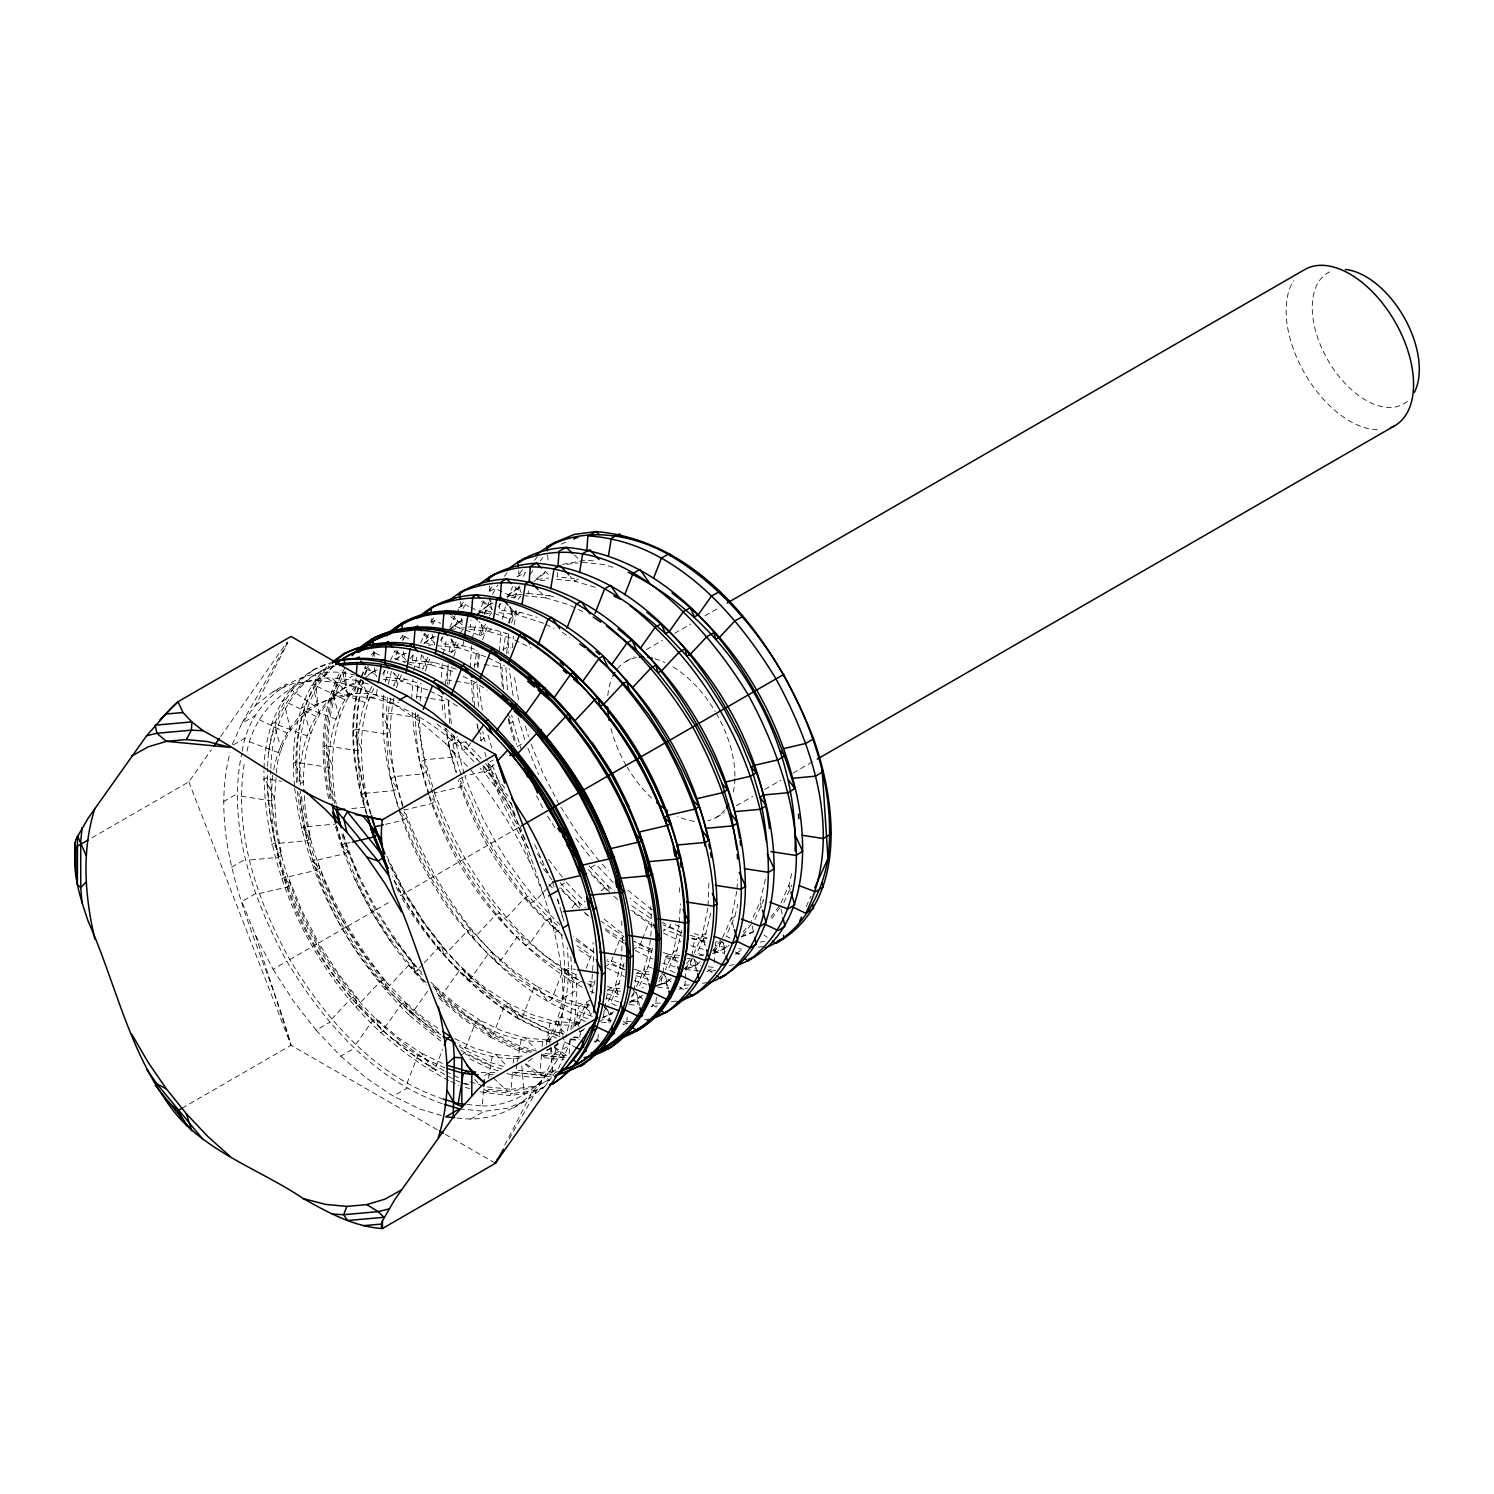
<?xml version="1.0" encoding="UTF-8"?>
<svg xmlns="http://www.w3.org/2000/svg" width="1494" height="1494" viewBox="0 0 1494 1494"><rect width="100%" height="100%" fill="white"/><g stroke="black" fill="none" stroke-linecap="round" stroke-linejoin="round"><path stroke-width="0.75" stroke-dasharray="5 3.75" d="M437.331 1129.725L291.031 1045.258C265.783 950.968 204.043 853.802 230.057 752.49M442.224 1103.674C373.78 1079.863 323.339 1021.803 286.829 961.296C252.43 898.846 226.957 825.118 241.748 753.331M443.475 1099.173C375.629 1076.651 325.748 1019.169 289.761 959.615C256.688 899.836 232.69 829.88 244.755 760.988M448.723 1080.479C337.551 1022.176 264.083 895.485 263.934 770.549M264.083 768.289C264.643 725.767 285.149 677.193 328.475 663.261M460.32 1082.31C343.303 1027.741 265.316 896.456 267.557 768.233M267.669 766.366C268.64 728.848 283.076 688.641 316.373 668.21M443.886 1070.582C339.119 1011.064 269.872 891.152 270.713 770.643M270.881 768.439C271.292 724.963 293.272 676.128 338.447 664.064M272.618 775.255C261.917 894.532 336.99 1009.16 435.912 1070.432L432.438 1072.561M276.035 777.72L274.56 798.599L276.371 826.201L281.75 855.222L277.996 857.388L249.311 860.04M294.579 785.975C290.434 743.34 296.26 693.459 330.361 663.784M296.69 782.613C293.179 741.341 300.033 692.936 333.946 665.334M297.997 781.773C294.038 741.36 300.387 696.82 328.773 665.894M300.443 785.06C296.372 743.545 302.049 695.756 334.04 665.951M328.643 798.487C319.772 755.908 319.903 709.108 341.136 670.059M330.118 798.898C321.322 756.711 321.453 710.341 342.5 671.646L348.382 697.399C330.772 729.763 329.614 768.458 336.243 803.996M333.031 800.915C323.526 757.047 322.685 708.567 344.703 668.173M334.787 803.436C325.356 760.016 323.563 711.91 345.058 671.646M366.478 814.099C352.136 766.777 345.189 712.974 365.395 666.361M366.758 813.166C353.387 770.12 348.046 722.928 360.932 679.116M370.661 814.211C356.655 770.12 350.66 721.658 363.92 676.651M370.979 813.651C357.664 771.277 351.37 724.795 363.397 681.395M383.753 695.121C377.179 771.688 408.273 846.743 450.59 909.043C485.98 957.112 531.603 1002.96 590.616 1019.394M387.413 697.399C383.827 735.627 392.567 773.836 404.351 809.991L431.336 803.679L435.09 801.512L433.204 795.144M411.616 699.136L413.016 679.359M415.631 712.694C414.921 740.669 420.131 768.644 428.815 795.182M416.621 698.781L417.76 681.021M420.057 701.246L421.85 685.503M442.299 663.579L440.898 683.262L447.023 679.938L453.541 680.947M445.361 684.42L447.976 666.847M448.107 664.643L447.304 684.327M448.947 684.569L451.244 666.754M471.712 645.632L470.18 667.37L477.37 663.467L481.852 664.158M474.27 667.725L476.885 650.17M478.155 652.617L477.669 667.837M477.856 667.874L479.649 652.131M499.444 651.496L500.826 632.037M503.161 651.048L505.794 633.475M506.597 653.513L508.558 635.454M508.651 634.054L508.147 653.513M509.417 623.259L512.685 606.396M512.517 647.742L513.338 636.276M514.141 624.791L517.111 609.029M561.408 934.03C567.459 970.652 566.805 1012.166 544.843 1043.634M520.061 826.331C542.434 893.3 574.294 964.06 559.017 1036.257M570.783 956.515L572.818 987.646L570.783 1016.424L565.703 1037.844M575.9 974.088L576.945 990.036L574.854 1019.524L572.781 1028.302M622.681 937.186L620.869 962.696L615.491 985.498L607.535 1003.053M679.004 924.693L673.29 952.126L665.353 969.681M679.172 922.377L680.48 903.814M707.913 907.997L702.199 935.431L694.243 953.004M708.081 905.681L708.94 880.227M736.803 891.32L731.089 918.754L722.256 938.269M736.972 889.005L737.625 879.723M356.002 678.425L354.844 693.683C335.496 698.744 313.46 700.798 298.875 717.195C284.588 732.676 276.539 752.584 273.103 773.182M384.238 670.451L383.734 676.987L405.061 679.098L421.383 683.991M403.903 661.45L412.643 660.311L413.147 653.774M442.037 637.079L441.552 643.615L462.86 645.725L477.146 650.021M450.777 629.497L470.442 626.92L470.983 619.991M499.855 603.632L499.351 610.243L520.659 612.353L536.981 617.246M466.987 1104.458L482.282 1105.99L483.44 1090.732M508.576 596.125L528.26 593.548L528.596 589.028M487.137 1086.922L511.172 1089.294L512.498 1071.87L541.145 1075.605L552.388 1074.149M513.17 1063.149L513.488 1058.798L517.26 1056.631L523.815 1055.772M557.486 572.576L557.15 576.871L574.2 578.552M517.129 1063.747L516.046 1070.227L540.081 1072.617L541.407 1055.175M542.061 1046.472L542.397 1042.121L546.15 1039.955L552.705 1039.096M569.158 1053.737L570.316 1038.498M570.969 1029.777L571.306 1025.426L575.059 1023.259L583.799 1022.12M597.88 1039.245L598.384 1032.709M627.461 1023.707L623.035 1024.286L626.845 1021.915L627.368 1015.024M656.352 997.189L655.847 1003.725L651.029 1006.751L657.64 1005.892M685.204 981.072L684.868 985.554L679.004 989.215L687.782 988.076M685.372 978.831L686.232 967.645M714.225 962.752L715.813 942.004L720.183 941.425M377.235 689.313L376.152 695.793L372.398 697.959L351.09 695.849L331.724 677.865C289.35 677.249 254.036 711.966 246.771 752.416M463.588 641.412L462.86 645.725L459.106 647.892L437.798 645.782M488.575 1078.276L492.18 1056.688L495.933 1054.521L517.26 1056.631M517.484 1061.599L521.089 1040.011L524.842 1037.826L546.15 1039.955M546.393 1044.904L549.979 1023.315L553.732 1021.149L575.059 1023.259M575.638 1026.061L578.888 1006.639L582.641 1004.454L591.176 1005.313M603.24 1017.265L604.379 1010.43M604.753 1008.151L607.797 989.943L611.55 987.777L622.195 988.823M628.769 1003.389L631.999 1001.372L633.437 992.726M633.811 990.559L636.687 973.248L640.44 971.081L648.975 971.94M655.268 986.862L661.151 983.201L665.596 956.571L669.349 954.405L680.013 955.45M683.393 969.345L690.303 965.031L691.442 958.177M691.834 955.88L694.486 939.875L698.24 937.709L706.774 938.568M720.257 941.986L719.454 946.86L713.086 950.838M242.271 751.146C249.442 698.987 302.908 661.039 354.489 674.971M268.659 752.733C273.813 715.028 296.055 676.278 334.973 666.063M276.371 773.089C280.181 711.872 343.657 675.213 398.599 702.516M385.396 682.011L387.917 671.31M388.347 684.159L391.391 671.329M390.662 698.146C375.909 771.483 406.536 846.314 447.023 906.372C481.815 953.321 528.895 1000.252 589.551 1007.684M393.93 698.053C385.919 735.123 392.268 773.985 403.66 809.711M396.377 687.688L401.774 673.794M413.651 670.563L417.666 653.55M418.693 667.855L421.7 655.1M417.125 691.815L419.086 683.542M425.286 671.011L429.786 659.059M442.915 654.839L446.911 637.901M449.04 651.552L452.028 638.872M453.69 656.389L458.695 642.364M472.179 639.115L476.156 622.27M479.387 635.249L481.852 624.735M484.336 614.221L488.893 602.175M482.599 639.712L487.604 625.687M502.432 619.207L505.402 606.639M508.24 623.11L513.619 609.216M514.664 598.048L519.184 586.059M511.49 623.017L516.494 608.992M509.174 1139.026L544.656 1076.371L554.872 1053.812L558.495 1038.442M558.42 1068.434L568.635 1045.875L570.185 1039.282M590.018 987.683L591.979 979.392L593.79 953.863L593.025 942.359M591.811 993.79L595.732 977.225M616.312 1005.686L610.411 1002.847L619.244 983.332L624.623 960.53M652.542 947.999L648.135 966.637L639.32 986.152L643.26 988.057M674.485 972.482L668.21 969.475L677.043 949.96L682.441 927.158M703.076 955.656L697.119 952.78L705.952 933.264L710.845 912.554M730.118 938.064L726.028 936.103L734.843 916.588L737.793 904.15M765.376 879.275L759.998 902.059L751.165 921.574M780.951 902.936L788.907 885.382L791.839 872.944M407.003 1083.393L417.834 1055.455L421.588 1053.289L444.596 1064.475M435.912 1066.697L442.579 1049.516M503.385 1066.436L490.742 1062.626L464.802 1050.021L475.652 1022.083L479.406 1019.916L502.395 1031.103L524.842 1037.826L535.431 1049.105M536.514 1051.01L519.651 1045.949L493.711 1033.325L504.542 1005.387L508.296 1003.221L531.304 1014.407L553.732 1021.149L564.321 1032.41M563.313 1033.699L548.541 1029.254L522.601 1016.648L533.451 988.711L537.205 986.544L560.213 997.731L582.641 1004.454L591.587 1013.978M586.208 968.317L591.25 955.338L575.918 945.086M641.673 940.977L640.03 945.198L633.045 949.493M642.495 938.867L649.05 921.966L631.813 910.425M670.638 924.132L669.461 927.158L663.056 931.098M361.436 676.969L365.974 666.959M364.424 674.504L368.047 666.473M372.585 656.426L374.415 652.411L370.848 654.316M364.909 674.971L368.532 666.959M371.763 686.792C352.528 723.843 355.983 767.823 364.704 807.339L351.463 808.553M373.761 688.529C356.282 724.721 360.185 767.02 368.458 805.173L364.704 807.339M390.438 660.628L394.958 650.637M398.02 650.525L394.416 658.499L405.21 662.552M402.54 640.534L407.059 633.008M398.898 673.999L393.613 685.709L397.367 683.542L394.211 673.122M420.58 643.055L425.08 633.12M428.311 634.408L424.726 642.345L432.943 645.427M432.812 624.473L434.605 620.514L440.525 623.353M427.807 657.323L422.503 669.032L426.257 666.866L422.97 655.941M449.806 627.461L455.166 615.621M456.062 613.642L464.111 600.681M448.91 629.441L455.035 626.191L458.602 618.292M463.065 608.413L467.529 600.962M441.141 648.489L451.412 652.336L456.697 640.627M483.477 602.063L479.032 611.886L491.04 603.296L490.499 596.778M492.441 594.332L497.763 584.957M465.568 630.132L480.302 635.66L485.606 623.95M507.381 598.272L512.685 586.544M523.591 576.292L525.365 572.389L517.111 576.777L522.414 569.83M482.282 1105.99C520.752 1106.382 553.658 1078.033 564.695 1042.14L562.79 1035.79M590.335 1000.009L586.582 1002.175L577.748 1021.691L572.389 1028.694M588.58 1003.912L581.502 1019.524L577.487 1024.791M636.444 986.376C649.404 962.117 653.046 933.843 650.674 906.69M754.918 919.408L763.751 899.892L759.998 902.059L761.847 908.221M783.827 902.731L791.764 885.158M806.237 906.597L810.962 896.157M245.371 737.961L231.626 745.917L241.823 723.357L255.754 705.149L287.931 642.513M504.785 1145.095L530.725 1094.579L544.656 1076.371L556.459 1069.573M287.614 642.513L241.823 723.357L255.586 715.421M91.956 837.779L188.842 781.848L211.401 749.745M220.682 736.523L287.053 642.121M470.871 742.817L467.024 748.251L463.271 750.418C437.425 726.457 407.227 705.859 372.398 697.959L355.759 680.237L331.724 677.865M355.759 1044.437L372.398 1020.906L376.152 1018.74L398.599 1037.919L421.588 1053.289L432.438 1068.696M384.668 1027.741L401.307 1004.229L405.061 1002.063L427.489 1021.224L438.993 1028.918M438.863 1032.69L413.558 1011.064L427.639 991.157M493.711 1033.325L467.771 1015.995L442.467 994.369L459.106 970.857L462.86 968.691L485.307 987.851L508.296 1003.221L519.146 1018.647L545.086 1031.271L559.839 1035.697M522.601 1016.648L496.662 999.318L471.376 977.692L488.015 954.162L491.769 951.995L514.197 971.175L537.205 986.544L547.887 1001.727L551.734 999.374L562.342 972.015L568.635 968.392L575.47 969.438M572.053 907.866L574.723 904.113L578.477 901.928L585.368 907.829M601.092 890.984L607.367 885.251L614.277 891.152M371.39 654.951L374.116 651.403M403.1 635.099L400.392 638.648L404.351 636.556L410.57 639.544M382.651 673.719L385.321 670.208M433.615 617.881L429.562 623.185L434.605 620.514M410.215 658.779L414.23 653.532M440.45 640.347L443.12 636.836M491.937 587.011L487.922 592.24L495.112 588.431L513.88 597.451M462.916 629.329L460.245 632.821L463.999 630.655M504.449 576.236L507.101 572.744M489.136 616.144L491.825 612.633M498.249 606.975L500.938 603.464M534.647 560.269L537.298 556.795M529.81 574.536L533.713 569.438M540.23 560.941L542.826 557.523M518.044 599.449L520.715 595.957M548.597 1041.467C567.701 1014.669 570.316 979.578 567.272 947.682M544.488 1086.642L551.454 1077.529M552.855 1075.717L557.019 1070.246M603.707 1011.606L609.066 1004.603M631.271 996.666L636.631 989.663M659.097 978.645L661.786 975.134M658.835 981.726L665.54 972.967M686.661 963.705L693.365 954.946M685.055 968.542L695.774 954.535M712.881 950.52L719.585 941.762M713.964 951.865L723.339 939.595M743.134 932.088L748.494 925.085M742.873 935.169L752.248 922.918M770.699 917.148L780.073 904.897M771.763 918.493L781.138 906.223M494.309 764.405L484.598 772.921L480.022 768.103M331.724 1019.057L351.09 998.403L354.844 996.237L357.159 1004.379M421.775 972.501L412.643 962.864L408.889 965.031L389.523 985.685C358.243 948.485 333.648 905.868 317.064 860.171L344.628 853.728L348.382 851.561L342.705 832.457M422.895 964.228L418.432 969.008C384.966 928.726 358 882.524 342.649 832.326M424.389 962.64L437.798 948.354L441.552 946.188L471.376 977.692M547.196 888.22L536.346 899.799L530.314 903.366C499.948 867.174 475.764 825.883 459.592 781.474M548.746 886.558L553.396 881.609M255.754 705.149L273.085 691.722L286.829 683.785M361.679 679.938C327.69 709.426 325.225 760.147 331.649 801.699M368.346 674.784L375.424 670.04L363.77 679.06M395.574 659.396L404.332 653.345L396.003 659.806M424.483 642.7L433.223 636.668L419.907 646.977M451.711 627.312L462.132 619.973L448.816 630.3M476.044 614.893L491.04 603.296M507.848 595.228L519.931 586.6L504.953 598.216M536.757 578.533L545.086 572.09M533.844 581.521L547.178 571.212M532.219 1058.424L525.571 1063.579L549.68 1080.311L529.903 1088.416L507.717 1091.292L483.683 1088.921M546.823 1050.656L557.374 1043.914M546.673 1050.077L554.461 1046.902L561.128 1041.729M584.621 1028.507L579.616 1032.373L579.989 1036.873M613.511 1011.83L602.68 1018.086M642.42 995.135L637.415 999L629.628 1002.194M671.31 978.458L666.324 982.324L656.576 986.301M700.219 961.762L695.233 965.628L685.485 969.625M456.959 1117.923C483.533 1122.237 511.378 1113.235 530.725 1094.579M513.413 1108.006L527.177 1100.051L542.752 1087.987M712.433 953.732L724.123 948.951L729.128 945.086M480.396 1091.89L509.23 1095.606L512.647 1093.459L535.263 1090.508L545.347 1086.381M506.914 1073.402L513.32 1075.325L537.709 1077.753L541.145 1075.605M598.123 1039.899L594.705 1042.046L599.15 1041.467M736.561 953.153L742.891 949.194L738.634 948.765M484.71 1093.178L488.146 1091.031L512.647 1093.459M513.32 1075.325L516.756 1073.196M565.218 1057.322L545.385 1055.362L541.948 1057.491L564.004 1059.676M599.038 1021.915L602.848 1019.543L611.569 1020.402M461.329 1054.82L464.802 1052.691L491.115 1065.483M493.711 1034.968L467.547 1017.489L442.037 995.676L438.526 997.787L464.055 1019.599L490.237 1037.097L493.711 1034.968L519.875 1047.686L532.63 1051.515M394.024 880.806C422.951 936.533 465.138 986.582 519.146 1019.375L522.601 1017.246L548.634 1029.889L563.425 1034.334M604.659 966.898L610.598 963.256L620.159 938.643L623.913 936.477L600.905 921.107M380.167 1032.821L383.659 1030.711C316.485 964.153 269.63 873.224 266.866 777.646L263.28 779.588M294.71 788.234C304.44 874.289 348.139 954.797 409.337 1015.304L412.848 1013.193L438.508 1035.118M467.715 980.269L471.208 978.159L496.587 999.859M355.647 1006.937L359.158 1004.846M384.948 989.551L388.477 987.459L412.848 1013.193M335.478 826.481C350.53 880.153 378.393 929.679 414.268 972.164L417.778 970.092L422.335 974.891M443.587 954.797L447.098 952.705L471.208 978.159M560.885 885.251L564.415 883.141M273.085 691.722L293.347 683.43L316.093 680.48L329.857 672.524M316.093 680.48L340.725 682.907L352.528 676.11M405.061 679.098L401.307 681.264L382.128 679.359M456.398 669.144L433.97 662.421L430.197 664.587L408.889 662.477M451.412 652.336L455.166 650.17L451.412 637.733M480.302 635.66L484.056 633.493L480.769 622.587M508.091 633.942L491.769 629.049L488.015 631.215L466.688 629.105M520.659 612.353L516.905 614.52L495.597 612.409M553.639 596.89L549.568 595.676L545.814 597.843L524.506 595.732M578.477 578.981L574.723 581.147L553.396 579.037M223.297 801.755L237.06 793.8M340.725 682.907L366.665 690.695L393.239 703.637L397.18 701.358M455.726 681.283L473.112 683.972L476.866 681.806M231.626 867.192L245.371 859.255M393.239 703.637L419.833 721.397L445.754 743.564L457.556 736.747M304.365 795.723L305.262 809.524L310.659 838.545L306.905 840.711L278.201 843.363M480.302 740.594L484.056 738.428L482.823 731.724M514.253 740.875L509.211 723.899L512.965 721.733L511.732 715.047M626.173 661.338L634.24 656.669M646.36 649.666L662.514 640.347M674.634 633.344L690.788 624.025M704.925 615.864L717.045 608.861M255.586 893.58L241.823 901.536L255.754 935.823L291.031 1045.258L182.044 1108.193M255.754 935.823L273.085 969.251L286.829 961.296M289.761 959.615L317.624 943.517M413.558 1011.064L383.734 979.56L379.98 981.726L360.633 1002.381L338.447 973.864L318.652 942.938L346.533 926.84C323.246 885.849 308.156 840.487 301.041 793.949M347.56 926.243L375.461 910.145L395.406 941.332L417.778 970.092M376.451 909.566L390.532 901.442M396.283 887.38L400.579 895.634L404.986 893.076L424.838 924.114L447.098 952.705M386.759 856.081L405.36 892.87L519.931 826.724L504.953 797.815L491.003 761.772M273.085 969.251L293.347 1000.943L316.093 1030.169L329.857 1022.232M716.28 817.423L724.366 812.755M736.467 805.752L752.64 796.433M764.76 789.43L780.914 780.111M793.034 773.108L815.238 760.278M316.093 1030.169L340.725 1056.183L354.489 1048.228M554.872 932.536L560.773 929.137M340.725 1056.183L366.665 1078.332L393.239 1096.092L407.003 1088.155M563.182 997.973L576.945 990.036M619.244 983.332L615.491 985.498L618.684 996.068M677.043 949.96L673.29 952.126L676.483 962.696M705.952 933.264L702.199 935.431L705.934 947.868M734.843 916.588L731.089 918.754L733.703 927.4M554.872 1053.812L568.635 1045.875M470.405 1119.249L484.149 1111.312L506.896 1108.343L527.177 1100.051M281.731 878.902L285.279 876.885M311.424 862.206L314.991 860.208L304.907 826.219L298.744 793.053M341.136 845.511L344.703 843.512L340.931 830.832M458.751 779.401L463.327 776.843M525.16 839.311L501.274 795.891L487.922 763.004L493.319 759.979M517.111 746.608L522.06 743.825M271.572 844.726L275.139 842.728M301.321 828.199L304.907 826.219M360.857 795.182L364.424 793.202M293.085 763.415L296.671 761.473M322.891 747.243L326.476 745.319M352.696 731.089L356.282 729.147M502.768 649.703L507.736 647.014L510.911 647.5M271.572 724.011L275.139 722.106M301.321 708.137L304.907 706.232M331.089 692.264L334.656 690.359M478.155 613.866L485.345 610.019L509.211 618.964L512.965 616.798L509.865 606.508M512.33 595.62L515.654 593.865L520.286 595.602M281.731 701.545L285.279 699.659M311.424 685.802L314.991 683.916M458.751 607.703L464.858 604.472L468.892 606.415M561.109 544.133L567.421 541.556M562.491 564.34L586.059 560.175L596.722 561.24M312.825 670.078L330.996 662.645M520.08 587.179L516.177 588.767L512.647 586.32M493.132 603.072L487.287 605.462L481.666 601.578M462.281 620.552L458.378 622.139L449.302 615.845M435.314 636.444L429.469 638.834L422.055 633.68M406.424 653.121L400.579 655.511L393.146 650.376M377.515 669.816L371.67 672.207L364.256 667.052M362.127 680.349C317.867 692.488 298.389 741.734 299.696 784.089L303.45 781.922C303.618 746.309 314.263 706.382 346.533 686.717L345.207 670.974M741.192 936.477L754.825 930.893M741.323 937.037L753.032 932.256M714.225 952.35L725.935 947.569M685.335 969.046L698.987 963.462L695.233 965.628L695.793 972.426M656.426 985.723L670.078 980.157L666.324 982.324L666.866 988.935M629.478 1001.615L641.169 996.834L637.415 999L637.975 1005.761M602.53 1017.507L612.279 1013.53L608.525 1015.696L609.085 1022.438M579.467 1031.812L583.37 1030.206M549.194 1079.938L533.358 1086.399L511.172 1089.294M543.965 1087.707L531.864 1092.656L509.23 1095.606M417.834 714.039L418.693 727.279L424.726 759.736L434.605 792.978L460.245 786.983L463.999 784.817L455.166 755.105L451.431 735.011M385.471 824.333L402.428 820.355L406.181 818.189L404.295 811.821M345.973 843.494L350.212 842.504M259.265 893.543L286.829 887.1L290.583 884.934L284.7 878.864M566.992 564.34L577.935 562.921M537.485 579.429L548.41 578.01M540.286 580.755L549.026 579.616M511.378 597.432L520.117 596.293M481.871 612.521L490.611 611.382M484.672 613.829L491.227 612.988M428.423 645.315L432.793 644.754M760.259 942.042L764.498 941.5M758.037 947.215L764.536 946.374M699.397 955.376L703.786 954.797M686.904 958.681L691.274 958.121M734.992 954.143L741.491 953.303M729.109 965.385L735.646 964.526M715.719 970.54L706.998 971.679L713.889 967.365L707.446 966.73M689.238 984.976L680.554 985.125M702.385 983.276L706.755 982.697M660.255 1003.146L651.515 1003.296M671.254 1001.727L677.865 1000.868M577.861 1024.567C552.089 1027.573 526.878 1017.283 504.542 1005.387M626.845 1021.915L631.271 1021.336M644.549 1019.599L648.975 1019.02M551.137 1040.982C508.203 1045.669 468.07 1020.888 437.107 993.435M594.425 1041.243L598.851 1040.664M520.061 1057.939C499.201 1060.236 477.856 1054.222 459.293 1044.866M494.906 1072.468L479.817 1072.468M493.337 1074.354L484.598 1075.493L488.351 1073.327L491.582 1076.315M540.081 1072.617L555.619 1070.582M512.573 1072.225L536.607 1074.616L558.793 1071.721M537.709 1077.753L551.23 1075.997M466.52 741.864L455.035 742.929L448.91 746.309L456.772 772.79M364.909 793.295L393.613 790.643L397.367 788.477L390.438 778.766L394.416 776.563L422.503 773.967L426.257 771.8L420.878 742.779L419.067 715.178L415.313 717.344L386.311 712.862L382.352 715.01L390.158 731.855L386.404 734.021L356.786 729.446M307.11 826.668L335.795 824.016M582.305 562.36L603.613 564.471L615.864 568.131M528.26 593.548L549.568 595.676M470.442 626.92L491.769 629.049M412.643 660.311L433.97 662.421M705.149 940.94L690.415 938.662M725.841 947.495L715.346 945.627M713.628 952.033L724.31 953.097M665.596 956.571L678.388 957.841M690.303 965.031L698.875 965.89M685.522 969.55L702.703 971.249M636.687 973.248L649.479 974.518M661.151 983.201L669.779 984.06M657.435 987.086L668.21 988.15M607.797 989.943L620.57 991.213M631.999 1001.372L640.683 1002.231M629.329 1004.603L638.013 1005.462M601.223 1022.12L609.944 1022.998M573.845 1036.855L578.215 1037.284M578.383 1037.956L574.013 1037.508L570.577 1039.656L577.151 1040.31M570.372 1038.853L579.112 1039.731M544.937 1053.55L566.805 1055.698M541.482 1055.548L565.516 1057.92L554.218 1047.443M459.517 1108.865L484.149 1111.312M484.093 664.513L502.021 667.276L503.683 692.581M416.677 696.391L428.143 698.165M430.44 698.52L444.204 700.649L445.417 719.062M327.896 746.122L357.514 750.716L361.268 748.55L353.331 731.444M298.987 762.818L328.605 767.393L332.359 765.227L324.422 748.139M270.097 779.513L281.47 781.269M241.188 796.19L270.806 800.765L274.56 798.599L266.623 781.511M595.116 587.273L574.723 581.147L570.316 576.46M510.444 637.938L488.015 631.215L478.939 621.541M452.645 671.31L430.197 664.587L421.121 654.914M355.759 680.237L368.42 684.047M707.054 938.008L691.909 932.704M681.936 932.816L663.261 924.879M690.097 935.263L698.24 937.709L705.616 945.553M705.056 942.546L690.882 937.56M682.254 936.215L663.691 929.081M690.9 945.646L703.263 949.344M650.992 948.895L634.371 941.575M663.224 952.574L669.349 954.405L677.137 962.696M651.309 952.294L634.782 945.777M665.484 957.579L677.884 961.314M662.682 963.126L675.101 966.861M624.118 966.188L607.554 959.279M634.334 969.251L640.44 971.081L647.854 978.981M624.455 969.587L607.983 963.481M636.201 975.713L648.676 979.448M634.446 980.624L646.939 984.359M589.103 981.035L593.193 982.268M607.46 986.544L611.55 987.777L619.356 996.087M587.385 983.818L593.51 985.666M606.9 993.827L617.358 996.965M606.209 998.104L618.777 1001.876M592.334 1016.368C500.303 986.245 438.638 899.164 405.191 812.064M559.989 1036.481L545.179 1032.037L519.146 1019.375M541.127 1054.073L545.385 1055.362M530.93 1052.374L516.177 1047.948L490.237 1035.323L464.298 1017.993L438.993 996.386L433.97 985.368L456.398 1004.547L479.406 1019.916L490.237 1035.323M527.046 1053.027L516.42 1049.834L490.237 1037.097M502.04 1069.069L487.268 1064.643L465.325 1053.961M498.361 1070.843L487.66 1067.631L467.417 1057.771M444.913 1067.874L417.834 1055.455L394.846 1040.085M470.274 1081.843L480.825 1085.017M464.69 1083.225L468.911 1084.495M462.356 1083.299L468.799 1085.223M483.832 1089.742L488.146 1091.031M465.344 1087.371L469.658 1088.659M441.44 1115.514L419.833 1109.034L393.239 1096.092M455.035 626.191L463.457 629.347M407.376 663.355L420.337 668.21M336.001 691.647L364.704 702.404L368.458 700.238L362.725 681.189M307.11 708.343L335.795 719.081L339.549 716.915L332.546 693.646M278.201 725.02L306.905 735.776L310.659 733.61L303.637 710.341M249.311 741.715L277.996 752.453L281.75 750.287L274.728 727.018M652.243 968.187L648.135 966.637L644.381 968.803L648.209 981.502M579.877 1023.614L561.445 1016.704L557.692 1018.871L562.155 1033.68M470.927 607.386L485.083 614.202M374.863 652.953L380.783 655.791M317.064 686.325L344.628 699.566L348.382 697.399L360.446 681.637L342.761 688.883L318.652 672.151M288.155 703.02L315.738 716.261L319.492 714.095L313.591 688.323M259.265 719.697L286.829 732.938L290.583 730.771L284.7 705.019M585.443 1021.429L581.502 1019.524L577.748 1021.691L580.699 1034.576M556.552 1038.106L552.612 1036.22L548.858 1038.386L554.741 1064.139M564.415 1041.897L576.236 1047.574M582.884 611.681L568.243 604.566L545.814 597.843L539.614 591.25M543.536 623.297L516.905 614.52L509.51 606.639M545.627 624.305L553.994 628.376M514.627 639.974L531.36 648.116M485.718 656.669L459.106 647.892L450.03 638.237M487.81 657.677L504.542 665.82M463.103 676.409L475.652 682.497M427.919 690.041L401.307 681.264L392.231 671.609M430.011 691.05L446.743 699.192L458.247 706.867M675.363 924.655L681.563 927.662M681.152 932.835L662.234 922.321M663.392 933.022L680.928 941.556M651.776 950.912L634.577 941.556M624.343 940.678L602.904 927.12M635.006 950.445L652.654 959.017M624.38 969.961L606.956 960.81M606.639 967.869L624.361 976.497M582.212 987.217C508.987 946.393 458.378 873.168 429.562 795.816L435.09 801.512L447.154 831.187L462.132 860.096L479.667 887.529L499.351 912.815L520.659 935.3L543.106 954.479L566.095 969.849L576.553 974.947M585.349 983.201C508.614 949.138 456.062 874.942 429.45 797.31M589.084 985.162L593.043 987.086M590.149 991.064L594.108 992.987M454.68 1038.629L473.505 1047.78L495.933 1054.521L506.522 1065.782M445.884 1071.553L451.86 1074.466M453.859 1075.437L459.853 1078.351M450.758 1081.469L458.901 1085.428M445.343 1134.357L495.448 1163.284M562.342 632.448L570.017 637.564M479.481 685.074L487.137 690.191M436.939 723.955L467.024 748.251L477.688 759.512M652.131 909.865L627.368 889.789M651.403 915.075L630.057 898.193M631.719 905.7L650.898 918.511M652.392 926.019L630.804 910.612M621.859 933.059L602.175 917.596M623.95 943.405L602.605 928.222M594.145 952.276L573.36 936.215M575.844 940.361L593.081 951.883M579.037 949.792L593.678 959.559M522.601 1017.246C471.749 988.598 429.525 946.281 400.579 895.634M519.146 1018.647C464.018 985.162 421.308 933.713 392.38 876.53M459.256 1046.304L464.802 1050.021M440.991 1034.931C360.353 981.353 306.214 887.604 300.163 790.98M461.048 1050.189L464.802 1052.691M440.954 1038.405C362.93 979.877 309.968 888.108 297.269 791.503M440.655 1041.001L409.337 1015.304M763.77 934.945L767.262 937.354M735.272 951.921L738.97 954.479M707.932 969.681L713.31 973.397M289.761 688.846L313.871 705.579L317.624 703.413L315.178 674.168M679.509 986.694L685.167 990.615M652.15 1004.454L657.621 1008.263M623.409 1021.242L627.106 1023.82M596.349 1039.226L600.065 1041.804M554.461 1046.902L565.591 1054.615M444.745 727.877L449.806 732.209M451.487 733.647L480.676 763.098M607.068 890.368L589.906 872.944M613.978 896.269L618.441 900.06M578.159 907.045L559.484 888.034M585.069 912.946L588.524 915.897M584.378 912.647L587.684 915.467M559.615 932.592C512.274 893.038 477.837 838.881 458.341 780.615M562.379 935.543L530.314 903.366C521.929 881.217 500.938 865.381 491.04 843.4C477.707 824.109 473.355 799.458 460.059 780.764M574.238 554.872L579.074 559.354M544.862 571.119L548.279 574.294M514.683 586.6L521.219 592.688M482.954 600.681L492.441 609.477M452.178 615.621L463.457 626.098M424.875 633.792L434.567 642.793M719.566 939.819L727.279 946.991M395.985 650.488L405.658 659.47M693.926 959.54L700.462 965.61M367.076 667.164L376.768 676.166M661.767 973.192L671.161 981.931M632.858 989.887L642.775 999.094M603.949 1006.582L611.905 1013.959M525.328 1064.12L536.607 1074.616M493.188 1077.809L507.717 1091.292M487.922 763.004L492.889 768.14L489.136 770.306L464.858 775.984C485.139 831.822 517.447 883.327 560.063 924.823M548.858 884.224L553.266 888.781M400.392 812.213L406.181 818.189L418.245 847.864L433.223 876.773L450.777 904.206L470.442 929.492L491.769 951.995L496.736 962.846L500.621 960.511L516.905 937.485L520.659 935.3L525.384 945.646L530.333 942.677L545.814 920.79L549.568 918.623L558.196 926L554.05 928.428L549.568 918.623L528.26 896.12L524.506 898.286L506.485 917.503L501.517 920.435L499.351 912.815L495.597 914.982L476.642 935.188L472.739 937.504L470.442 929.492L466.688 931.658L447.322 952.313L425.136 923.815L405.36 892.87M336.523 825.379L342.5 845.492L348.382 851.561L360.446 881.236M313.591 862.187L319.492 868.257L315.738 870.423L288.155 876.866L301.751 910.332L318.652 942.938M602.231 864.298L608.375 870.778M613.231 882.562L596.031 864.41L587.908 869.228L611.382 894.01M589.103 865.96L607.367 885.251L609.776 890.517M465.68 742.107L484.149 761.623M483.776 765.936L508.016 796.041M473.934 761.679L463.271 750.418L458.247 739.418M445.754 743.564L467.323 766.31M566.189 882.095L585.05 902.021M560.194 882.655L578.477 901.928L581.017 907.512M560.68 887.959L579.579 907.904M430.907 982.156L442.467 994.369M432.943 986.077L442.037 995.676M342.5 845.492C361.193 896.045 388.739 943.853 426.182 982.847M408.889 965.031L425.641 982.716M414.268 972.164L426.388 984.976M474.588 1079.266L480.657 1085.69M599.169 861.067L577.935 833.783L560.175 806.013M575.75 838.339L591.979 859.181M485.569 763.453L505.476 789.019M548.503 859.386L564.825 880.358M537.485 854.157L543.106 861.384M470.405 769.559C502.47 807.694 527.681 851.356 544.656 898.193M540.044 861.795L549.568 874.046M543.555 868.966L551.996 879.798M392.978 937.578L412.643 962.864L414.958 971.007M388.477 987.459C356.749 949.736 331.799 906.541 314.991 860.208M507.381 713.871L512.965 721.733L521.163 749.334M478.155 730.099L484.056 738.428L485.961 744.796M361.436 795.294L368.458 805.173M303.637 828.666L310.659 838.545M274.728 845.361L281.75 855.222M566.095 969.849L576.273 984.322L581.166 981.315C511.564 938.886 462.468 868.593 434.605 792.978M547.588 816.116L555.114 827.881M511.882 804.892L482.282 764.779L484.598 772.921L504.262 798.207L516.793 817.797M528.708 848.48C511.116 822.391 496.96 793.874 487.249 763.938M391.876 943.405L371.913 912.18L354.862 879.275M346.533 926.84L364.069 954.274L383.734 979.56L386.05 987.683M558.999 804.164L542.826 772.958L529.81 740.931M536.514 795.686L542.938 808.067M534.815 844.596L548.802 875.652M388.048 860.376L404.986 893.076M390.42 866.613L404.332 893.468L421.868 920.902L441.552 946.188L443.867 954.311M375.424 910.145L358.411 877.258L344.703 843.512M564.881 970.558L572.818 987.646M295.513 764.816L303.45 781.922L303.768 786.516M462.86 968.691L467.902 979.691M405.061 1002.063L410.103 1013.063M376.152 1018.74L381.194 1029.758M527.849 748.102L538.624 774.62M188.842 781.848L291.031 1045.258M510.967 802.614L530.725 863.905M788.907 885.382L790.195 889.677M586.582 1002.175L591.045 1016.984M525.365 725.972L528.54 736.654M518.231 717.998L524.711 739.791M508.67 718.24L516.457 744.423M552.612 882.058L554.498 888.426M557.654 899.033L560.175 907.53M557.393 899.239L564.695 923.796M487.94 734.88L491.843 748.027M480.097 736.673L481.404 741.061M484.672 752.042L487.268 760.819M464.204 773.78L453.429 734.32M455.819 772.137L451.412 757.271L446.015 728.25M432.569 793.015L426.257 771.8L419.683 762.538L413.651 730.043L412.344 710.173M428.909 793.594L419.683 762.538L424.726 759.736L451.412 757.271L455.166 755.105L448.91 746.309L445.716 729.072M336.43 826.145L344.628 853.728M781.045 909.174L782.52 915.617M752.21 926.112L753.76 932.928M723.264 942.621L725.244 951.342M694.318 959.148L697.212 971.772M665.446 975.937L668.378 988.804M636.537 992.614L639.488 1005.499M519.445 587.03L520.864 593.174M607.647 1009.309L610.579 1022.176M488.911 596.592L491.899 609.627M461.123 618.142L463.047 626.49M432.083 634.166L434.586 645.147M403.287 651.347L405.229 659.806M374.34 667.837L376.301 676.427M561.445 911.77L562.678 918.455M514.478 677.548L518.623 699.92M513.114 695.606L509.155 668.696M502.301 686.474L500.154 662.365M508.39 719.436L509.211 723.899M482.357 710.061L478.808 685.279M477.408 724.963L478.229 729.427M472.982 702.236L471.04 680.48M476.959 723.675L477.744 727.952M451.431 723.563L448.461 701.863M724.123 948.951L724.665 955.394M547.607 555.096L548.13 561.445M518.623 570.895L519.184 577.636M550.707 1049.068L552.78 1073.812M489.584 585.928L490.312 594.612M521.817 1065.745L524.245 1095.009M460.6 601.69L461.179 608.544M431.747 618.927L432.121 623.353M402.82 635.342L403.212 639.843M373.93 652.038L374.303 656.538M679.434 887.716L679.733 892.31M621.635 921.088L621.934 925.682M505.924 667.407L507.587 692.712M477.016 684.103L478.678 709.407M473.112 683.972L474.775 709.276M448.125 700.779L449.769 726.084M441.757 696.428L442.915 714.001M694.486 821.308A90.107 52.029 60 0 1 677.454 816.21M651.552 798.001A90.107 52.029 60 0 1 627.237 767.225M626.173 765.395A90.107 52.029 60 0 1 610.112 724.982M607.815 695.569A90.107 52.029 60 0 1 611.905 678.257M617.47 668.826A90.107 52.029 60 0 1 637.004 657.547M654.727 658.779A90.107 52.029 60 0 1 664.979 662.552M673.066 666.884A90.107 52.029 60 0 1 715.196 711.536M716.28 713.366A90.107 52.029 60 0 1 734.936 776.17M734.917 778.542A90.107 52.029 60 0 1 732.77 793.949M724.963 809.916A90.107 52.029 60 0 1 707.764 820.748M1407.367 401.288A75.69 43.699 60 0 1 1327.923 360.222A75.69 43.699 60 0 1 1332.088 270.9M1377.505 429.824A90.107 52.029 60 0 1 1303.945 372.118A90.107 52.029 60 0 1 1293.524 280.667"/><path stroke-width="1.5" d="M382.427 1220.915L382.427 1228.535C353.761 1226.686 327.896 1212.437 303.394 1198.636C256.893 1167.188 196.461 1149.39 165.199 1099.21C127.905 1045.893 114.31 979.933 88.109 921.126C80.116 897.483 71.768 872.384 75.802 847.098L74.7 845.361L75.839 839.497L88.109 818.264L146.58 735.758L171.324 707.932L178.01 701.713L291.031 636.444L495.448 754.47L597.656 1017.881L495.448 1163.284L382.427 1228.535L381.325 1226.798L382.427 1220.915L394.715 1199.701L453.242 1117.157L477.931 1089.369L484.616 1083.131L597.656 1017.881M471.805 1095.55L471.805 1071.833C434.399 1018.591 421.028 952.481 394.715 893.729C386.834 870.068 378.337 845.006 382.427 819.72L495.448 754.47L505.14 782.781M339.399 665.484C421.233 654.111 487.754 721.994 533.171 781.511C577.711 848.237 608.824 931.658 593.678 1012.446M338.447 664.064C445.66 648.583 527.699 755.086 570.054 840.151C600.924 911.489 628.825 1022.195 554.834 1077.006M488.146 719.753L484.71 721.658C544.955 780.876 587.254 859.237 599.505 943.144C605.649 993.286 598.795 1055.119 552.033 1084.401C643.391 1022.923 598.59 884.037 555.432 806.218C510.108 732.564 429.189 639.768 332.508 661.599M335.646 664.008C372.006 634.502 424.296 647.649 461.329 669.088C510.425 699.173 550.184 743.078 579.616 792.268C611.55 850.628 632.896 917.97 625.108 985.05C619.917 1021.896 598.795 1060.404 560.773 1070.918M627.517 986.88C638.013 852.252 556.87 711.704 435.015 653.476M332.079 662.458C370.008 630.188 425.585 644.978 464.802 667.09C524.767 703.301 569.121 760.857 598.945 823.455C634.371 897.651 661.058 1045.539 555.731 1075.4M342.369 654.503C440.749 606.359 538.12 714.02 583.687 789.915C626.621 867.304 671.179 1005.481 580.307 1066.604M623.502 804.482C655.698 878.509 688.734 1012.969 591.661 1053.419M352.117 655.717C379.196 623.241 427.508 622.811 464.055 637.901C526.896 664.606 574.219 717.904 608.562 775.554C641.318 834.119 663.803 901.741 655.511 969.513C650.32 1008.711 625.799 1050.338 584.117 1057.565M359.568 651.87C395.854 615.565 453.765 626.322 493.711 650.394C543.181 680.069 581.801 724.889 610.953 774.172C643.41 832.195 665.689 899.22 657.472 966.375C652.336 1004.061 630.094 1042.831 591.176 1053.027M371.913 638.909C469.9 590.896 566.413 698.426 612.279 773.406C654.279 850.609 699.155 987.964 608.562 1048.825M386.685 635.884C422.933 600.793 479.835 612.223 519.146 635.716C568.243 665.801 607.983 709.706 637.415 758.896C669.349 817.255 690.695 884.597 682.907 951.678C677.716 988.524 656.594 1027.032 618.591 1037.546M386.18 635.155C422.559 599.934 479.686 611.419 519.146 634.987C568.803 664.774 607.554 709.762 636.836 759.232C669.405 817.479 691.778 884.747 683.524 952.145C678.369 989.999 656.034 1028.899 616.966 1039.152M390.158 633.886C426.406 598.795 483.29 610.224 522.601 633.717C572.09 663.392 610.691 708.212 639.862 757.477C672.319 815.519 694.598 882.524 686.381 949.68C681.189 986.507 660.068 1025.033 622.046 1035.529M572.277 672.655C635.921 727.466 674.392 807.675 686.885 889.976C693.347 940.529 685.41 1003.333 636.836 1031.028M795.107 850.982C798.3 737.943 730.267 621.877 628.152 572.221M535.898 555.152C574.088 523.852 631.252 532.181 671.217 556.123C718.577 584.528 755.534 627.424 783.435 674.578C814.51 730.118 835.837 794.266 827.975 858.546C821.961 895.074 801.083 933.75 765.245 947.812M356.338 674.074L357.159 663.187M384.742 663.915L386.05 646.491M413.633 647.238L414.958 629.814C490.144 633.195 548.186 691.647 590.97 748.139M442.541 630.543L443.867 613.119M471.32 615.379L472.739 596.872L476.642 594.817C587.459 604.211 662.103 711.237 699.136 806.741C723.992 875.82 734.843 991.923 647.163 1020.589M500.191 599.243L501.517 581.633L506.485 579C616.705 588.356 690.919 694.785 727.746 789.747C752.36 858.415 763.247 972.725 676.987 1002.269M483.776 1086.381L484.261 1079.845M529.119 582.23L530.314 566.394L536.346 563.201C645.931 572.482 719.753 678.332 756.356 772.771C781.642 840.879 790.55 950.726 708.735 983.164M557.972 566.151L559.111 551.137L566.189 547.402C685.354 558.289 765.619 682.87 794.733 788.645L787.954 792.735L763.751 794.957L759.998 797.124C772.155 857.444 779.308 939.427 720.463 978.383L716.877 975.881M586.731 551.361L587.908 535.898L596.031 531.584C704.402 540.772 777.384 645.427 813.576 738.802C836.864 804.836 847.584 903.179 775.984 943.424L772.491 940.996M453.242 1117.157L454.325 1057.304L453.205 1041.878M82.114 827.564L80.732 841.608L80.732 887.604L82.039 902.918M94.888 939.259C84.897 896.512 81.292 850.833 94.888 808.441M438.302 1006.695C448.312 1049.442 451.916 1095.139 438.302 1137.532M378.318 682.833L381.194 665.558M406.144 672.617L410.103 648.882M435.408 653.774L438.993 632.186M464.298 637.098L467.902 615.509M493.3 619.879L496.736 599.262L500.621 597.189L508.035 605.07M522.116 603.632L525.384 584.005L530.333 581.371L538.083 589.607M464.802 1104.253L458.247 1103.599L463.271 1073.383L467.024 1071.198L475.559 1072.057M550.688 588.935L554.05 568.747L560.063 565.554L568.859 574.91M579.541 572.613L582.716 553.49L589.775 549.736L599.001 559.559M608.469 555.731L611.382 538.232L619.487 533.918L622.176 536.776M346.851 1206.405L343.676 1214.715L347.467 1220.523L383.995 1217.311L378.169 1211.634L366.796 1204.612L346.851 1206.405L325.599 1204.388L303.394 1198.636M423.269 709.407L432.438 685.765M451.337 694.878L461.329 669.088M480.228 678.183L490.237 652.392M508.296 663.653L519.146 635.716M538.027 644.848L547.887 619.431L551.734 617.339L559.69 628.675M566.88 628.264L576.273 604.062L581.166 601.41L589.999 613.959M595.004 613.586L604.659 588.711L610.598 585.48L620.159 599.075L613.885 596.013M444.241 1045.221L446.743 1038.76L450.497 1036.593L452.906 1040.029M624.735 594.761L633.045 573.341L640.03 569.55L649.05 582.38M653.588 578.197L661.45 557.972L669.461 553.62L671.217 556.123M554.76 1076.39L566.581 1067.22L580.176 1049.46L590.13 1027.442M562.267 1069.723C591.717 1061.804 613.007 1036.985 622.512 1008.767L620.589 1002.418M799.626 921.219L801.512 917.036M814.734 887.791L827.975 858.546L822.167 769.896L823.287 771.483L815.5 776.17L792.66 778.281C773.743 705.896 732.191 638.143 671.983 593.025M791.801 906.559L805.77 913.282C843.512 837.742 814.006 748.307 775.984 678.892C734.88 611.251 672.188 540.996 587.908 535.898M497.521 1159.232L495.448 1163.284L503.459 1149.129M131.677 756.095L148.074 746.888L166.394 741.341L186.358 739.567L191.381 730.174L191.792 721.901L182.978 712.526L178.01 701.713L160.007 719.716M214.053 745.973L219.357 738.409M472.16 741.005L483.683 724.721M592.819 908.464C580.008 841.365 544.376 779.382 495.933 731.574L512.573 708.044M621.317 889.546C608.058 823.306 572.781 762.164 524.842 714.879L541.482 691.348M649.797 870.628L639.32 831.99L666.884 825.547C650.301 779.849 625.706 737.252 594.425 700.051L575.059 720.687L553.732 698.202L570.372 674.672M582.641 681.507L599.038 658.331L602.848 656.202L607.797 666.996L629.105 689.5L648.769 714.767L666.324 742.201L681.301 771.109L693.365 800.784L702.199 830.496L705.093 846.127M708.025 839.497C694.766 773.257 659.47 712.096 611.55 664.811L627.163 642.756L631.999 640.067L636.687 650.301L658.014 672.804L677.678 698.09L695.233 725.524L710.21 754.433L722.256 784.107L731.089 813.819L736.934 849.731M640.44 648.135L655.268 627.181L661.151 623.913L665.596 633.624L686.904 656.127L706.587 681.395L724.123 708.828L739.119 737.737L751.165 767.412L759.998 797.124L766.179 805.826L760.409 809.281L734.843 811.653C716.448 740.557 675.848 674.634 618.012 628.955M497.278 761.23L507.717 750.1C538.998 787.301 563.593 829.917 580.176 875.615L552.612 882.058M546.15 737.382L565.516 716.728C596.797 753.928 621.392 796.545 637.975 842.242L610.411 848.685M632.858 687.315L651.029 667.949L655.847 665.241L658.014 672.804L661.767 670.638L679.004 652.243L684.868 648.956L686.904 656.127L690.658 653.942L706.998 636.519L713.889 632.653L715.813 639.432L719.566 637.266L734.992 620.813L742.891 616.368L743.265 617.694M577.898 869.601L582.305 864.914L566.842 845.044M86.166 882.114L80.732 887.604L77.389 884.653L77.464 835.874L86.166 855.502M447.042 1063.859L454.325 1057.304L461.814 1057.845L461.851 1106.568L454.325 1103.3L447.042 1090.452M332.21 663.243L345.917 652.617M335.72 664.625L339.101 662.01M342.481 659.396C362.538 644.194 389.542 642.775 413.558 646.865L418.096 651.701M358.411 650.245L375.461 637.042M357.776 652.561L372.996 640.777L392.773 632.69L414.958 629.814M388.048 634.595C433.951 590.186 505.065 615.958 548.634 650.506C605.051 694.785 646.323 756.468 670.806 823.549L667.444 825.547M417.33 618.292C433.297 603.202 454.96 595.826 476.642 594.817L479.798 597.749M419.59 617.508L434.773 605.761M448.107 601.634C463.943 587.105 485.289 580.083 506.485 579L511.396 583.556M451.449 600.289L454.792 597.693M458.154 595.098L464.858 589.887M478.846 584.994C494.589 571.044 515.579 564.302 536.346 563.201L541.463 567.944M486.596 580.494L494.944 574.032M506.821 570.503C523.105 556.048 544.6 548.447 566.189 547.402L572.632 553.378M519.501 562.435L525.01 558.158M547.775 547.981L555.096 542.303L574.406 534.404L596.031 531.584L599.169 534.497M737.42 965.311C810.868 937.653 810.551 841.813 792.66 778.281M583.146 1052.915L586.526 1050.805M611.251 1035.305L614.613 1033.176M639.339 1017.675L642.719 1015.565M667.444 1000.046L670.806 997.936M805.77 913.282L813.576 908.371L812.624 904.206M593.305 1030.468L596.666 1028.376M621.355 1012.969L624.716 1010.859M649.386 995.471L652.747 993.361M677.436 977.954L680.797 975.862M601.578 974.891L604.939 972.837M629.59 957.691L632.933 955.618M657.584 940.473L660.946 938.419M685.578 923.273L688.939 921.2M593.305 909.753L596.666 907.736M621.355 892.908L624.716 890.872M649.386 876.044L652.747 874.009M677.436 859.181L680.797 857.164M583.146 875.577L586.526 873.579M611.251 858.901L614.613 856.902M639.339 842.224L642.719 840.226M87.922 840.114L75.802 847.098L75.802 875.521M399.141 700.219L407.003 695.681L433.577 713.46L456.062 732.658M727.148 603.034L1304.785 269.536A90.107 52.029 60 0 1 1396.815 324.982A90.107 52.029 60 0 1 1390.821 427.583M521.275 825.939L527.177 822.54C551.398 865.829 569.644 913.151 575.153 962.696M527.569 822.298L578.589 792.866L595.49 825.454L609.085 858.919L581.502 865.362L577.748 867.528L583.65 873.616M579.616 792.268L607.479 776.17M608.525 775.573L636.388 759.494M636.836 759.232L697.493 724.216M698.987 723.357L783.846 674.354M548.597 895.933L558.42 890.256M182.044 1108.193L178.01 1110.528L165.199 1099.21M817.255 759.12L1394.91 425.622M562.734 927.998L568.635 924.599M509.23 747.542L512.647 745.618M537.709 731.556L541.145 729.632M566.207 715.551L569.625 713.646M594.705 699.566L598.123 697.642M401.512 1189.878L385.116 1199.084L366.796 1204.612M513.32 705.803L516.756 703.898M541.948 689.948L545.385 688.043M570.577 674.093L574.013 672.188M333.013 661.823C367.375 653.849 402.484 665.185 432.438 681.918L435.912 680.05M461.329 666.287L464.802 664.4M490.237 650.637L493.711 648.751M519.146 634.987L522.601 633.12M380.167 661.3L383.659 659.433M409.337 645.763L412.848 643.914M438.526 630.244L442.037 628.376M467.715 614.706L471.208 612.839M355.647 658.873L359.158 657.005M384.948 643.354L388.477 641.486M414.268 627.835L417.778 625.967M443.587 612.316L447.098 610.448M401.456 623.334L404.986 621.467M555.096 542.303L546.897 546.617L547.252 550.856M573.733 538.979L577.935 537.261M777.403 941.108L783.846 938.475L783.566 935.319M748.587 959.241L755.049 956.59M720.425 977.113L726.271 974.723M681.787 999.262L697.493 992.838M652.915 1017.414L668.714 1010.952M620.383 1037.004L640.216 1028.88M591.997 1054.839L611.961 1046.678M583.687 1064.475L563.63 1072.673L559.129 1073.271M549.381 1084.737L555.432 1082.272M388.645 1209.019L378.169 1211.634L343.676 1214.715L332.21 1214.006M146.58 735.758L156.87 733.274L191.381 730.174L203.072 730.715C261.301 761.865 315.327 809.953 382.427 819.72L355.404 814.51M509.697 755.572L518.044 753.611L521.481 762.089M383.342 824.819L374.863 826.798L382.52 845.623M352.323 842L373.537 837.051L377.291 834.885L371.539 815.631M783.827 748.569L805.77 743.433L813.576 738.802L812.624 737.812M726.028 781.941L750.586 776.189L756.356 772.771L751.165 767.412L754.918 765.245L778.187 759.811L784.966 755.777L780.073 750.735M697.119 798.618L722.984 792.586L727.746 789.747L722.256 784.107M336.001 809.991L344.834 809.169M705.952 828.33L732.863 825.846L737.625 822.989L731.089 813.819M648.135 861.702L676.838 859.069M619.244 878.397L647.929 875.745M590.335 895.074L619.039 892.441M563.649 911.564L590.13 909.118M165.199 714.113L182.978 712.526M363.677 1225.659L381.456 1224.072M186.358 739.567L207.591 741.566L229.815 747.336L166.394 741.341L156.87 733.274L155.208 725.169L191.792 721.901L203.072 730.715M478.192 1074.858L463.271 1073.383L446.967 1068.471M454.718 1117.699L445.754 1116.821L459.517 1108.865L444.39 1104.327M801.998 835.239L823.437 838.545L831.206 833.764L829.936 831M770.941 851.58L795.928 855.446L802.689 851.3L796.097 837.07M744.236 868.612L768.42 872.347L774.191 868.817L767.188 853.746M715.29 885.288L740.931 889.247L745.674 886.334L739.213 872.421M686.493 901.984L713.422 906.167L717.157 903.87L712.302 893.393M657.621 918.679L684.962 922.918M628.713 935.375L656.053 939.595M599.822 952.052L627.144 956.291M577.748 969.793L598.254 972.967M356.655 675.624L380.41 682.758L407.003 695.681M446.631 1065.091L467.024 1071.198L470.05 1074.429M443.475 1099.173L458.247 1103.599M303.394 789.822L325.599 809.692L346.851 832.233L366.796 857.033L378.169 861.03L388.701 875.503M798.879 885.55L815.5 891.769L823.287 886.913L822.167 883.141M769.802 902.171L787.954 908.968L794.733 904.729L790.849 891.825M741.248 918.978L760.409 926.168L766.179 922.564L762.463 910.257M714.225 936.364L732.863 943.349L737.625 940.38L734.357 929.567M685.746 953.209L705.317 960.549L709.052 958.214L706.569 949.941M654.297 968.952L676.838 977.393M627.443 986.395L647.929 994.07M598.534 1003.09L619.039 1010.766M764.611 924.076L778.187 930.594L784.966 926.317L783.005 917.746M736.243 941.015L750.586 947.906L756.356 944.283L754.806 937.466M709.052 958.513L722.984 965.217L727.746 962.229L726.252 955.693M678.668 974.499L695.382 982.529L699.136 980.176L697.679 973.864M651.123 991.829L666.884 999.393M622.232 1008.525L637.975 1016.088M593.323 1025.201L609.085 1032.765M576.236 1047.574L580.176 1049.46M455.11 1042.831L442.915 1036.201M229.815 1156.151L207.591 1136.28L186.358 1113.74L166.394 1088.921L156.87 1083.86L146.655 1069.218M439.329 1130.883L443.344 1133.199M593.174 617.041L600.831 622.158M606.583 626.005L636.687 650.301M579.597 643.97L585.349 647.817M527.475 676.465L531.304 679.023M432.438 681.918L458.901 699.603L495.933 731.574M442.822 1031.476L450.497 1036.593M744.535 958.326L748.233 960.903C831.99 898.641 789.374 770.138 748.233 694.915C703.655 621.672 613.661 520.51 517.876 561.931L518.25 566.413M688.921 993.23L692.693 995.844C777.253 933.694 734.264 802.315 692.693 726.98C648.247 653.308 555.955 550.39 459.853 592.539L460.413 599.393M659.452 1009.514L664.942 1013.324C749.951 950.838 706.737 818.749 664.942 743.004C620.234 668.938 527.457 565.46 430.832 607.834L431.206 612.279M630.823 1026.397L636.388 1030.262M601.914 1043.092L607.479 1046.939M573.024 1059.769L578.589 1063.635M646.902 612.279C713.049 665.203 758.896 744.348 769.447 828.572M630.281 605.817C702.89 663.653 752.621 749.801 766.403 841.608M596.013 651.552L599.467 654.503M608.095 661.879L611.55 664.811M587.086 649.292L595.714 656.669M599.15 659.62L607.797 666.996M560.213 662.328L563.649 665.278M563.35 670.395L566.805 673.346M573.715 679.247L578.888 683.673L573.845 672.673M534.759 681.974L539.932 686.4M546.841 692.301L553.732 698.202M527.55 681.189L534.46 687.091M537.896 690.041L549.979 700.369L544.937 689.35M502.395 695.7L507.587 700.126M511.023 703.076L524.842 714.879M514.179 711.144L521.089 717.045L516.046 706.046M487.007 729.315L492.18 733.741L487.137 722.722M447.322 611.121L450.553 614.109M418.432 627.797L421.663 630.804M389.523 644.493L392.754 647.481M360.633 661.17L363.845 664.176M466.614 1065.129L484.616 1083.131L471.805 1071.833M693.365 800.784L699.136 806.741L695.382 808.964L668.21 815.313L664.457 817.479L670.358 823.549M635.566 834.156L641.449 840.244M606.657 850.852L612.54 856.921M367.412 815.407L371.39 828.797L377.291 834.885L385.041 853.952M471.376 613.492L477.426 619.935M442.467 630.188L447.005 635.006M384.668 663.56L389.206 668.378M203.072 1139.53L156.87 1083.86L155.264 1085.186L191.792 1130.734L186.358 1113.74M332.172 805.247L378.169 861.03L384.033 857.257L347.43 811.765L343.676 818.114L346.851 832.233M363.677 816.844L381.456 838.974M567.795 839.273L577.618 851.916M570.297 846.594L562.603 835.706M573.005 850.086L578.421 857.052M788.907 780.447L794.733 788.645M702.199 830.496L709.052 840.17L705.317 842.411L677.043 845.025L679.527 858.415M680.312 857.052L673.29 847.191L674.952 856.118M651.403 873.747L644.381 863.868L646.883 877.277M622.512 890.424L615.491 880.564L616.723 887.249M593.604 907.119L586.582 897.24L588.655 908.408M340.819 826.107L339.549 821.849L332.546 811.989L335.851 823.157M522.601 633.717L529.828 643.989M493.711 650.394L500.938 660.684M464.802 667.09L472.029 677.361M435.912 683.766L443.12 694.056M366.796 857.033L385.116 883.738L401.512 911.882M166.394 1088.921L148.074 1062.234L131.677 1034.091M591.997 742.387L611.961 773.593L628.993 806.461M578.589 792.866L558.793 761.921L536.607 733.423L517.26 754.078L513.488 756.244L511.172 748.102M548.84 810.028L565.124 835.501M557.766 828.162L560.194 831.934M511.658 798.3L527.177 822.54M182.978 1121.34L178.01 1110.528L187.011 1126.121M533.844 781.119L547.775 807.974M537.616 793.239L522.078 758.877M388.16 868.387L371.39 828.797M387.674 868.537L370.848 828.815M388.795 872.926L373.537 837.051L367.225 815.817M683.131 909.51L688.417 920.902M653.345 924.3L659.526 937.597M625.332 942.882L630.617 954.274M596.423 959.578L601.708 970.969M720.257 593.398L719.454 591.624L711.499 596.031L698.24 614.762L694.486 616.929L690.303 607.778L683.393 611.606L669.349 631.439L665.596 633.624C619.431 592.931 552.014 545.74 488.855 577.226L489.229 581.577M527.83 766.291L532.984 779.009M524.077 768.458L527.513 776.936M374.415 826.817L382.072 845.697M495.448 754.47L504.617 782.912M677.753 966.935L680.312 975.395M648.863 983.612L651.403 992.072M371.278 816.303L373.78 824.707M336.673 812.213L341.323 827.844M629.105 689.5L626.845 681.525L623.035 683.654L603.949 704.01L600.196 706.176L597.88 698.034M568.99 714.73L571.306 722.872M540.081 731.406L542.397 739.549M668.882 990.952L670.358 997.394M639.974 1007.647L641.449 1014.09M611.569 1026.471L612.54 1030.767M582.174 1041.019L583.65 1047.462M734.843 811.653L739.829 838.433M708.847 843.961L709.669 848.424M710.509 852.887L711.331 857.351M680.368 862.878L681.189 867.342M336.654 806.237L339.549 821.849M332.079 803.94L335.384 821.793M401.886 624.1L402.446 630.841M372.996 640.777L373.556 647.537M344.087 657.472L344.647 664.214M798.487 814.193L798.786 818.787M740.24 840.674L740.538 845.268M737.233 854.344L737.532 858.938M74.849 842.653L74.849 866.371M667.538 810.7A90.107 52.029 60 0 1 656.52 802.483M609.216 720.575A90.107 52.029 60 0 1 607.61 706.905M612.82 676.222A90.107 52.029 60 0 1 614.893 672.449M639.357 657.267A90.107 52.029 60 0 1 643.559 657.117M647.948 657.453A90.107 52.029 60 0 1 652.448 658.219M728.624 804.463A90.107 52.029 60 0 1 726.401 808.03M1345.291 269.443A75.69 43.699 60 0 1 1404.435 317.961A75.69 43.699 60 0 1 1414.276 392.511"/></g></svg>
